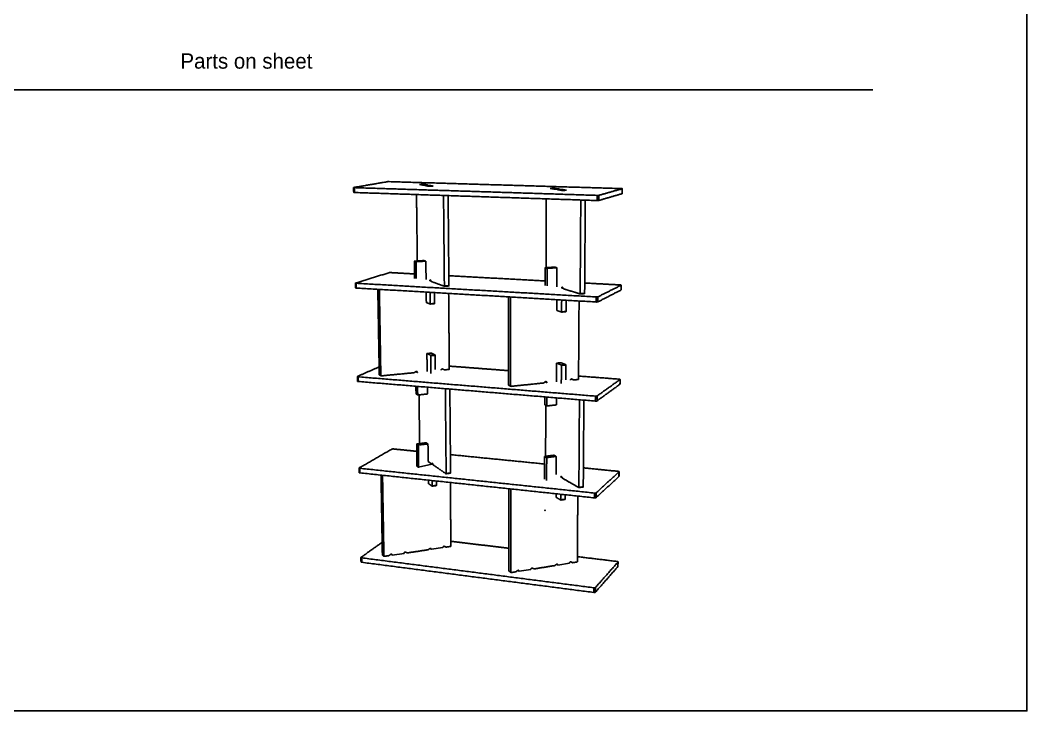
# Model space of a CAD drawing. Header units: millimetres. Extents: x -4641 to 5704, y -3753 to 2864.
# Drawn here: x 887 to 5704, y -3753 to -448 of the extents above; entities that cross this region are included whole.
import ezdxf

# ---------------------------------------------------------------- set-up
doc = ezdxf.new("R2010")
doc.units = ezdxf.units.MM
doc.header["$MEASUREMENT"] = 0
doc.layers.add('Layer 02', color=1, linetype='Continuous', true_color=0xff0000)

msp = doc.modelspace()

# ---------------------------------------------------------------- linework, layer by layer
at = {"layer": 'Layer 02'}
msp.add_lwpolyline([(-4640.6, -3752.6), (5704.2, -3752.6), (5704.2, 2863.8), (-4640.6, 2863.8)], close=True, dxfattribs=at)
for points in [[(2786, -2581.4), (2793.9, -2587), (2857.5, -2572), (2839.7, -2559.9)], [(2854.8, -2979.8), (2910.2, -2971.5)], [(2667.6, -3007.8), (2724.3, -2999.3)], [(3274.9, -3085), (3331.2, -3075.9)], [(3460.7, -3055.1), (3515.6, -3046.3)]]:
    msp.add_lwpolyline(points, dxfattribs=at)
for points in [[(-3623.4, -782.4), (671.7, -782.4), (4966.8, -782.4)], [(2483.2, -1272.5), (2483, -1260.9), (2482.8, -1249.3)], [(2645.1, -1221.2), (2564.3, -1235.2), (2483.4, -1249.1)], [(2486.3, -1249.8), (3067, -1268.2), (3647.7, -1286.7)], [(2486.8, -1273), (2486.6, -1261.4), (2486.3, -1249.8)], [(3763.6, -1254.2), (3208.5, -1237.6), (2653.3, -1221)], [(2798.3, -1234.2), (2808.8, -1233.8), (2819.4, -1233.5)], [(2798.3, -1234.2), (2807.3, -1236.1), (2816.3, -1237.9)], [(2837.6, -1237.2), (2826.9, -1237.6), (2816.3, -1237.9)], [(2819.4, -1233.5), (2828.5, -1235.3), (2837.6, -1237.2)], [(2824.4, -1239.6), (2835.1, -1239.2), (2845.8, -1238.9)], [(2824.4, -1239.6), (2833.6, -1241.5), (2842.8, -1243.4)], [(2864.3, -1242.6), (2853.5, -1243), (2842.8, -1243.4)], [(2845.8, -1238.9), (2855, -1240.7), (2864.3, -1242.6)], [(2486.8, -1273), (3067.1, -1292.2), (3647.5, -1311.4)], [(2787.8, -1600.5), (2785.8, -1441.6), (2783.8, -1282.8)], [(2913.2, -1287.1), (2915.2, -1503.8), (2917.2, -1720.4)], [(2935.1, -1287.8), (2937, -1503.4), (2938.9, -1718.9)], [(3424.1, -1253.3), (3434.6, -1252.9), (3445.1, -1252.5)], [(3424.1, -1253.3), (3435.6, -1255.3), (3447, -1257.3)], [(3445.1, -1252.5), (3456.6, -1254.4), (3468.1, -1256.4)], [(3468.1, -1256.4), (3457.6, -1256.8), (3447, -1257.3)], [(3457.4, -1259.1), (3468, -1258.7), (3478.6, -1258.2)], [(3457.4, -1259.1), (3469.1, -1261.1), (3480.7, -1263.1)], [(3478.6, -1258.2), (3490.3, -1260.3), (3502, -1262.3)], [(3502, -1262.3), (3491.4, -1262.7), (3480.7, -1263.1)], [(3647.5, -1311.4), (3647.6, -1299.1), (3647.7, -1286.7)], [(3656.1, -1311.1), (3712, -1294.7), (3767.8, -1278.4)], [(3656.1, -1311.1), (3656.2, -1298.7), (3656.3, -1286.4)], [(3656.3, -1286.4), (3712.2, -1270.7), (3768.1, -1254.9)], [(3767.8, -1278.4), (3767.9, -1266.7), (3768.1, -1254.9)], [(3768.3, -1254.8), (3768.2, -1266.5), (3768.1, -1278.2)], [(3403.9, -1632.5), (3404.3, -1467.9), (3404.8, -1303.4)], [(3569.8, -1308.9), (3568.3, -1532.9), (3566.9, -1757)], [(3591.5, -1309.6), (3589.9, -1532.5), (3588.3, -1755.4)], [(2773.4, -1602.6), (2773.9, -1643.3), (2774.4, -1684.1)], [(2781.4, -1605.3), (2777.4, -1603.9), (2773.4, -1602.6)], [(2819.3, -1598.6), (2796.9, -1599.9), (2774.6, -1601.2)], [(2782.6, -1604), (2778.6, -1602.6), (2774.6, -1601.2)], [(2781.4, -1605.3), (2781.9, -1644.9), (2782.4, -1684.6)], [(2827.4, -1601.3), (2805, -1602.7), (2782.6, -1604)], [(2827.4, -1601.3), (2823.4, -1599.9), (2819.3, -1598.6)], [(2819.7, -1598.6), (2823.8, -1600), (2827.8, -1601.3)], [(2829.6, -1689.3), (2829.1, -1645.9), (2828.6, -1602.5)], [(3398.9, -1634.1), (3398.8, -1676.2), (3398.7, -1718.3)], [(3409.1, -1637), (3404, -1635.6), (3398.9, -1634.1)], [(3444.5, -1629.9), (3422.3, -1631.3), (3400.1, -1632.7)], [(3410.3, -1635.7), (3405.2, -1634.2), (3400.1, -1632.7)], [(3409.1, -1637), (3409, -1678), (3408.9, -1718.9)], [(3454.8, -1632.8), (3432.5, -1634.2), (3410.3, -1635.7)], [(3454.8, -1632.8), (3449.6, -1631.3), (3444.5, -1629.9)], [(3444.8, -1629.9), (3450, -1631.4), (3455.1, -1632.8)], [(3455.6, -1723.7), (3455.8, -1678.9), (3456, -1634)], [(2652, -1656.8), (2572.3, -1681.4), (2492.5, -1706)], [(2774.2, -1662.4), (2717.2, -1659.3), (2660.2, -1656.2)], [(3398.8, -1695.9), (3168.6, -1683.5), (2938.5, -1671.2)], [(2492.3, -1729.2), (2492, -1717.8), (2491.8, -1706.5)], [(2495.4, -1707.2), (3069.5, -1739.9), (3643.6, -1772.6)], [(2495.8, -1730), (2495.6, -1718.6), (2495.4, -1707.2)], [(2495.8, -1730), (3069.6, -1763.3), (3643.4, -1796.7)], [(2847.8, -1696), (2850.2, -1695.9), (2852.7, -1695.7)], [(2853.9, -1698.1), (2852.4, -1695.2), (2850.9, -1692.3)], [(2916.8, -1721.5), (2885.5, -1709.9), (2854.1, -1698.4)], [(2938.5, -1720), (2927.7, -1720.8), (2916.9, -1721.5)], [(2917.2, -1720.4), (2928.1, -1719.6), (2938.9, -1718.9)], [(3478.7, -1730.9), (3481.7, -1730.7), (3484.8, -1730.5)], [(3486.4, -1733.1), (3484.5, -1730.1), (3482.6, -1727.1)], [(3566.2, -1758.1), (3526.5, -1745.7), (3486.7, -1733.4)], [(3758.5, -1715.2), (3673.6, -1710.6), (3588.7, -1706)], [(3652.1, -1771.9), (3707.5, -1744.2), (3762.8, -1716.4)], [(3762.6, -1739.3), (3762.7, -1727.9), (3762.8, -1716.4)], [(3763.1, -1716.1), (3763, -1727.6), (3762.8, -1739)], [(2598.6, -1735.9), (2602.2, -1940.3), (2605.7, -2144.6)], [(2606.2, -1736.4), (2609.7, -1942.7), (2613.2, -2149)], [(2830.9, -1798.1), (2830.6, -1773.7), (2830.3, -1749.4)], [(2848.4, -1750.5), (2848.7, -1778), (2849, -1805.5)], [(2869.7, -1751.7), (2869.9, -1777.8), (2870.2, -1803.9)], [(2940.8, -2118.1), (2939.2, -1936.9), (2937.6, -1755.7)], [(3223.6, -1772.3), (3224, -1983.3), (3224.4, -2194.4)], [(3233.3, -1772.9), (3233.7, -1985.9), (3234, -2199)], [(3587.8, -1756.5), (3577.1, -1757.3), (3566.4, -1758.1)], [(3566.9, -1757), (3577.6, -1756.2), (3588.3, -1755.4)], [(3643.4, -1796.7), (3643.5, -1784.6), (3643.6, -1772.6)], [(3651.9, -1796.1), (3707.2, -1767.7), (3762.6, -1739.3)], [(3651.9, -1796.1), (3652, -1784), (3652.1, -1771.9)], [(2848.6, -1806.5), (2840, -1803), (2831.4, -1799.5)], [(2869.8, -1805), (2859.3, -1805.8), (2848.7, -1806.5)], [(2849, -1805.5), (2859.6, -1804.7), (2870.2, -1803.9)], [(3455.2, -1836), (3455.3, -1810.9), (3455.4, -1785.8)], [(3478.4, -1787.1), (3478.3, -1815.5), (3478.2, -1843.9)], [(3499.5, -1788.3), (3499.3, -1815.3), (3499.2, -1842.3)], [(3559.1, -2166), (3560.4, -1979), (3561.6, -1792)], [(3477.6, -1845), (3466.7, -1841.2), (3455.8, -1837.5)], [(3498.7, -1843.4), (3488.2, -1844.2), (3477.7, -1845)], [(3478.2, -1843.9), (3488.7, -1843.1), (3499.2, -1842.3)], [(2834.7, -2129.3), (2834.2, -2086.8), (2833.7, -2044.3)], [(2834.1, -2043.3), (2844.5, -2042.4), (2855, -2041.4)], [(2834.2, -2043.3), (2844.6, -2042.4), (2855.1, -2041.5)], [(2834.2, -2043.3), (2842.7, -2047.6), (2851.3, -2051.8)], [(2851.3, -2051.8), (2861.8, -2050.9), (2872.4, -2050)], [(2851.8, -2053.3), (2862.3, -2052.4), (2872.8, -2051.4)], [(2851.8, -2053.3), (2852.3, -2096), (2852.7, -2138.7)], [(2855.1, -2041.5), (2863.7, -2045.7), (2872.4, -2050)], [(2872.8, -2051.4), (2873.2, -2085.6), (2873.5, -2119.7)], [(2605, -2107), (2553.2, -2130), (2501.4, -2152.9)], [(2909.5, -2117.5), (2913.3, -2119.4), (2917.1, -2121.4)], [(2917.6, -2121.5), (2928.7, -2120.4), (2939.7, -2119.4)], [(3224.3, -2125.2), (3082.5, -2114.3), (2940.7, -2103.5)], [(3453.9, -2178), (3454.1, -2134.1), (3454.2, -2090.3)], [(3454.7, -2089.2), (3465.1, -2088.2), (3475.4, -2087.2)], [(3454.8, -2089.2), (3465.2, -2088.2), (3475.5, -2087.3)], [(3454.8, -2089.2), (3465.6, -2093.8), (3476.5, -2098.3)], [(3475.5, -2087.3), (3486.5, -2091.8), (3497.4, -2096.3)], [(3476.5, -2098.3), (3486.9, -2097.3), (3497.4, -2096.3)], [(3477.1, -2099.8), (3476.9, -2143.1), (3476.7, -2186.4)], [(3477.1, -2099.8), (3487.5, -2098.8), (3497.9, -2097.8)], [(3497.9, -2097.8), (3497.8, -2133.1), (3497.6, -2168.3)], [(2501.1, -2175.8), (2500.9, -2164.7), (2500.7, -2153.6)], [(2504.2, -2154.6), (3071.9, -2200.9), (3639.6, -2247.1)], [(2504.6, -2176.9), (2504.4, -2165.8), (2504.2, -2154.6)], [(2613.2, -2149), (2609.4, -2146.8), (2605.7, -2144.6)], [(2613.7, -2149.9), (2610, -2147.7), (2606.2, -2145.6)], [(2614.4, -2150.1), (2693.2, -2142.6), (2772, -2135.2)], [(2772.6, -2135), (2776.4, -2132.3), (2780.2, -2129.7)], [(2788.1, -2133.7), (2784.2, -2131.6), (2780.4, -2129.5)], [(3535.6, -2169.5), (3530.5, -2167.3), (3525.4, -2165.1)], [(3535.6, -2169.5), (3530.5, -2167.3), (3525.4, -2165.1)], [(3528.1, -2165.6), (3527.8, -2165.4), (3527.5, -2165.3)], [(3528.1, -2165.6), (3531.9, -2167.5), (3535.6, -2169.5)], [(3536.1, -2169.6), (3547.1, -2168.5), (3558, -2167.4)], [(3753.4, -2165.9), (3656.3, -2158.4), (3559.2, -2151)], [(3648, -2246.2), (3702.9, -2206.9), (3757.7, -2167.6)], [(3757.4, -2190), (3757.6, -2178.8), (3757.7, -2167.6)], [(3758, -2167.2), (3757.8, -2178.5), (3757.7, -2189.7)], [(2504.6, -2176.9), (3072, -2223.8), (3639.4, -2270.7)], [(2781.1, -2199.7), (2781.3, -2217.8), (2781.6, -2235.8)], [(2789, -2200.4), (2789.2, -2220.4), (2789.5, -2240.4)], [(2835.9, -2235.7), (2835.8, -2220), (2835.6, -2204.2)], [(2921.9, -2211.4), (2923.8, -2414.3), (2925.7, -2617.3)], [(2943.3, -2213.1), (2945.1, -2413.9), (2946.8, -2614.6)], [(3234, -2199), (3229.2, -2196.7), (3224.4, -2194.4)], [(3234.6, -2200.1), (3229.8, -2197.7), (3225, -2195.4)], [(3235.2, -2200.2), (3313.4, -2192.2), (3391.7, -2184.3)], [(3392.2, -2184.1), (3396, -2181.3), (3399.8, -2178.6)], [(3407.6, -2182.7), (3403.5, -2180.8), (3399.3, -2178.9)], [(3647.8, -2269.8), (3702.6, -2229.9), (3757.4, -2190)], [(2789.5, -2240.4), (2785.5, -2238.1), (2781.6, -2235.8)], [(2790, -2241.3), (2786, -2239.1), (2782.1, -2236.8)], [(2790.6, -2241.5), (2812.7, -2239.3), (2834.8, -2237)], [(2798.7, -2474), (2797.3, -2357.5), (2795.8, -2241)], [(3397.4, -2250.7), (3397.4, -2269.3), (3397.3, -2287.9)], [(3407.5, -2251.5), (3407.4, -2272.1), (3407.4, -2292.8)], [(3453.5, -2287.8), (3453.5, -2271.5), (3453.6, -2255.3)], [(3639.4, -2270.7), (3639.5, -2258.9), (3639.6, -2247.1)], [(3647.8, -2269.8), (3647.9, -2258), (3648, -2246.2)], [(3407.4, -2292.8), (3402.3, -2290.4), (3397.3, -2287.9)], [(3407.9, -2293.8), (3402.9, -2291.4), (3397.9, -2289)], [(3401.6, -2534.8), (3401.9, -2412.9), (3402.2, -2291.1)], [(3408.5, -2293.9), (3430.4, -2291.5), (3452.3, -2289.1)], [(3563.5, -2264.4), (3562.1, -2474), (3560.8, -2683.6)], [(3584.7, -2266.1), (3583.2, -2473.4), (3581.8, -2680.7)], [(2665.5, -2500.7), (2587.7, -2545.4), (2510, -2590.1)], [(2785.1, -2510.9), (2729.3, -2505.4), (2673.4, -2499.8)], [(2792.5, -2482.1), (2788.6, -2479.5), (2784.7, -2476.9)], [(2786, -2581.4), (2785.3, -2529.2), (2784.7, -2476.9)], [(2785.8, -2475.5), (2807.7, -2473), (2829.6, -2470.4)], [(2793.7, -2480.8), (2789.7, -2478.1), (2785.8, -2475.5)], [(2793.9, -2587), (2793.2, -2534.5), (2792.5, -2482.1)], [(2793.7, -2480.8), (2815.6, -2478.2), (2837.6, -2475.6)], [(2837.6, -2475.6), (2833.6, -2473), (2829.6, -2470.4)], [(2830.3, -2470.6), (2834.2, -2473.2), (2838.2, -2475.8)], [(2838.7, -2476.7), (2839.2, -2518.3), (2839.7, -2559.9)], [(3396.6, -2571.7), (3171.4, -2549.3), (2946.1, -2526.9)], [(3396.5, -2644.5), (3396.6, -2590.5), (3396.7, -2536.6)], [(3406.7, -2542.2), (3401.7, -2539.4), (3396.7, -2536.6)], [(3397.9, -2535.2), (3419.6, -2532.5), (3441.3, -2529.8)], [(3407.8, -2540.8), (3402.9, -2538), (3397.9, -2535.2)], [(3406.4, -2650.4), (3406.5, -2596.3), (3406.7, -2542.2)], [(3407.8, -2540.8), (3429.6, -2538.1), (3451.4, -2535.3)], [(3451.4, -2535.3), (3446.3, -2532.6), (3441.3, -2529.8)], [(3441.9, -2529.9), (3446.9, -2532.7), (3451.9, -2535.4)], [(3452.5, -2536.4), (3452.3, -2579.3), (3452.2, -2622.2)], [(2509.8, -2612.7), (2509.6, -2601.8), (2509.4, -2590.9)], [(2512.9, -2592.3), (3074.3, -2651.5), (3635.7, -2710.7)], [(2513.3, -2614.1), (2513.1, -2603.2), (2512.9, -2592.3)], [(2857.5, -2572), (2859.5, -2571.8), (2861.5, -2571.6)], [(2863.5, -2576), (2862, -2572.7), (2860.5, -2569.4)], [(2925.2, -2618.2), (2894.5, -2597.2), (2863.8, -2576.3)], [(3748.4, -2606.7), (3665.4, -2598.4), (3582.4, -2590.2)], [(2513.3, -2614.1), (3074.4, -2673.9), (3635.5, -2733.7)], [(2620.5, -3005.8), (2617.3, -2815.3), (2614, -2624.8)], [(2627.9, -3012.5), (2624.6, -2819.1), (2621.3, -2625.6)], [(2840.9, -2664), (2840.8, -2656.5), (2840.7, -2649)], [(2946.5, -2615.5), (2935.9, -2616.9), (2925.4, -2618.2)], [(2925.7, -2617.3), (2936.3, -2615.9), (2946.8, -2614.6)], [(3474.7, -2635.2), (3477.2, -2634.9), (3479.6, -2634.6)], [(3482.3, -2639.4), (3480.4, -2636), (3478.6, -2632.6)], [(3560.2, -2684.5), (3521.4, -2662.1), (3482.5, -2639.7)], [(3643.8, -2732.5), (3698.1, -2681.7), (3752.4, -2630.9)], [(3644, -2709.5), (3698.3, -2659.2), (3752.7, -2608.9)], [(3752.4, -2630.9), (3752.6, -2619.9), (3752.7, -2608.9)], [(3752.9, -2608.5), (3752.8, -2619.5), (3752.7, -2630.4)], [(2858.3, -2677.7), (2849.8, -2671.6), (2841.3, -2665.5)], [(2858.4, -2650.9), (2858.6, -2663.8), (2858.7, -2676.8)], [(2879.1, -2675), (2868.8, -2676.4), (2858.4, -2677.7)], [(2858.7, -2676.8), (2869.1, -2675.5), (2879.4, -2674.1)], [(2879.2, -2653.1), (2879.3, -2663.6), (2879.4, -2674.1)], [(2945.7, -2660.2), (2947, -2812.4), (2948.4, -2964.6)], [(3226.1, -3082.9), (3225.7, -2886.4), (3225.3, -2690)], [(3235.5, -3090.1), (3235.2, -2890.5), (3234.9, -2691)], [(3581.3, -2681.7), (3570.9, -2683.1), (3560.4, -2684.5)], [(3560.8, -2683.6), (3571.3, -2682.1), (3581.8, -2680.7)], [(3451.8, -2729.6), (3451.8, -2721.9), (3451.8, -2714.1)], [(3473.7, -2744.2), (3463, -2737.7), (3452.3, -2731.2)], [(3494.4, -2741.3), (3484.1, -2742.8), (3473.9, -2744.2)], [(3474.4, -2716.5), (3474.3, -2729.9), (3474.2, -2743.3)], [(3474.2, -2743.3), (3484.5, -2741.8), (3494.8, -2740.4)], [(3494.9, -2718.7), (3494.8, -2729.6), (3494.8, -2740.4)], [(3555.5, -2725.2), (3554.5, -2882.1), (3553.5, -3039)], [(3635.5, -2733.7), (3635.6, -2722.2), (3635.7, -2710.7)], [(3643.8, -2732.5), (3643.9, -2721), (3644, -2709.5)], [(2619.5, -2946.7), (2569, -2982.3), (2518.5, -3017.9)], [(2839.1, -2982.1), (2789.7, -2989.5), (2740.2, -2996.9)], [(2847.1, -2976.4), (2843.4, -2979.2), (2839.7, -2981.9)], [(2854.8, -2979.8), (2852.1, -2977.6), (2849.4, -2975.4)], [(2925.1, -2969.1), (2921.4, -2967.5), (2917.7, -2965.9)], [(2947.3, -2966), (2936.5, -2967.6), (2925.7, -2969.2)], [(3225.9, -2975), (3087, -2958.1), (2948.2, -2941.3)], [(2518.3, -3040.2), (2518.1, -3029.5), (2517.9, -3018.9)], [(2521.3, -3020.6), (3076.6, -3092.1), (3631.9, -3163.7)], [(2521.7, -3041.9), (2521.5, -3031.3), (2521.3, -3020.6)], [(2627.9, -3012.5), (2624.2, -3009.2), (2620.5, -3005.8)], [(2628.2, -3013.3), (2624.5, -3009.9), (2620.9, -3006.5)], [(2651.5, -3010.2), (2640.3, -3011.9), (2629.1, -3013.5)], [(2659.6, -3004.4), (2655.9, -3007.2), (2652.1, -3009.9)], [(2667.6, -3007.8), (2665, -3005.5), (2662.5, -3003.2)], [(2739.6, -2996.9), (2735.8, -2995.2), (2732, -2993.6)], [(3743.6, -3038), (3648.6, -3026.4), (3553.7, -3014.9)], [(2521.7, -3041.9), (3076.7, -3114), (3631.7, -3186.2)], [(3267.1, -3081.5), (3263.3, -3084.4), (3259.5, -3087.3)], [(3274.9, -3085), (3271.9, -3082.7), (3268.9, -3080.5)], [(3346.4, -3073.3), (3342.7, -3071.6), (3338.9, -3070)], [(3445.1, -3057.6), (3396, -3065.5), (3347, -3073.4)], [(3453.1, -3051.7), (3449.4, -3054.5), (3445.7, -3057.4)], [(3460.7, -3055.1), (3457.6, -3053), (3454.6, -3050.8)], [(3530.4, -3043.7), (3526.8, -3042.1), (3523.2, -3040.4)], [(3552.4, -3040.4), (3541.7, -3042.1), (3531, -3043.8)], [(3639.9, -3184.8), (3693.7, -3123.5), (3747.5, -3062.2)], [(3640.1, -3162.3), (3693.9, -3101.5), (3747.8, -3040.7)], [(3747.5, -3062.2), (3747.7, -3051.4), (3747.8, -3040.7)], [(3748, -3040.2), (3747.9, -3050.9), (3747.8, -3061.6)], [(3235.5, -3090.1), (3230.8, -3086.5), (3226.1, -3082.9)], [(3235.8, -3090.9), (3231.2, -3087.3), (3226.5, -3083.7)], [(3258.9, -3087.5), (3247.8, -3089.3), (3236.7, -3091.1)], [(3631.7, -3186.2), (3631.8, -3174.9), (3631.9, -3163.7)], [(3639.9, -3184.8), (3640, -3173.5), (3640.1, -3162.3)]]:
    msp.add_open_spline(points, degree=2, dxfattribs=at)
for points, weights in [([(2483.4, -1249.1), (2480.5, -1249.6), (2486.3, -1249.8)], [5320.05847046, 3758.57571715, 5313.73451892]), ([(2653.3, -1221), (2647.8, -1220.8), (2645.1, -1221.2)], [5591.51748222, 3954.9979342, 5588.58200165]), ([(2483.2, -1272.5), (2483.2, -1272.9), (2486.8, -1273)], [4656.93912937, 4239.35126068, 5316.73635636]), ([(3647.7, -1286.7), (3654.3, -1286.9), (3656.3, -1286.4)], [4995.21824777, 3530.95469111, 4998.15372835]), ([(3768.1, -1254.9), (3769.9, -1254.4), (3763.6, -1254.2)], [5266.67725954, 3727.37690816, 5273.00121108]), ([(3767.8, -1278.4), (3768.1, -1278.3), (3768.1, -1278.2)], [5269.67909698, 4980.89542775, 4800.6279609]), ([(3647.5, -1311.4), (3654.1, -1311.6), (3656.1, -1311.1)], [4998.22008522, 3533.07731072, 5001.15556579]), ([(2774.6, -1601.2), (2773.4, -1601.3), (2773.4, -1602.6)], [5455.92650903, 3857.62908413, 5455.67813813]), ([(2782.6, -1604), (2781.4, -1604.1), (2781.4, -1605.3)], [5439.82835656, 3846.24597136, 5439.57998567]), ([(2819.7, -1598.6), (2819.5, -1598.6), (2819.3, -1598.6)], [1, 0.981456533752, 1]), ([(2828.6, -1602.5), (2828.6, -1601.2), (2827.4, -1601.3)], [5456.1855714, 3857.98854409, 5455.60366301]), ([(3400.1, -1632.7), (3398.9, -1632.8), (3398.9, -1634.1)], [5277.50182296, 3731.46377868, 5277.25345206]), ([(3410.3, -1635.7), (3409.1, -1635.8), (3409.1, -1637)], [5261.4036705, 3720.08066591, 5261.1552996]), ([(3444.8, -1629.9), (3444.7, -1629.9), (3444.5, -1629.9)], [1, 0.985423787159, 1]), ([(3456, -1634), (3456, -1632.7), (3454.8, -1632.8)], [5277.76088534, 3731.82321737, 5277.17897695]), ([(2660.2, -1656.2), (2654.7, -1655.9), (2652, -1656.8)], [5651.22069354, 3997.21447979, 5648.28521297]), ([(2492.5, -1706), (2489.6, -1706.9), (2495.4, -1707.2)], [5379.76168178, 3800.79226274, 5373.43773024]), ([(2492.3, -1729.2), (2492.3, -1729.8), (2495.8, -1730)], [4709.20480589, 4286.93230384, 5376.43956768]), ([(2854.1, -1698.4), (2854, -1698.3), (2853.9, -1698.1)], [5419.72121815, 5235.7893701, 5420.14554339]), ([(2917.2, -1720.4), (2917.3, -1721.7), (2916.8, -1721.5)], [5299.51489471, 3747.44084237, 5300.57600526]), ([(2938.9, -1718.9), (2938.9, -1720), (2938.5, -1720)], [5306.98740829, 3926.02678145, 4999.86769301]), ([(3486.7, -1733.4), (3486.6, -1733.3), (3486.4, -1733.1)], [5241.29653209, 5063.42758383, 5241.72085732]), ([(3762.8, -1716.4), (3764.6, -1715.5), (3758.5, -1715.2)], [5326.38047086, 3769.59345374, 5332.7044224]), ([(3566.9, -1757), (3566.8, -1758.3), (3566.2, -1758.1)], [5121.09020865, 3621.27553692, 5122.1513192]), ([(3588.3, -1755.4), (3588.3, -1756.5), (3587.8, -1756.5)], [5128.56272223, 3807.19155137, 4811.56560081]), ([(3643.6, -1772.6), (3650.1, -1773), (3652.1, -1771.9)], [5054.9214591, 3573.17123669, 5057.85693967]), ([(3762.6, -1739.3), (3762.8, -1739.2), (3762.8, -1739)], [5329.3823083, 5033.37043997, 4850.09247328]), ([(2831.4, -1799.5), (2830.9, -1799.3), (2830.9, -1798.1)], [5481.72453803, 3876.79764213, 5482.45211109]), ([(2849, -1805.5), (2849.1, -1806.7), (2848.6, -1806.5)], [5446.67843895, 3851.50118243, 5447.7395495]), ([(2870.2, -1803.9), (2870.2, -1804.9), (2869.8, -1805)], [5454.15095253, 4048.13501212, 5118.11712229]), ([(3643.4, -1796.7), (3649.9, -1797.1), (3651.9, -1796.1)], [5057.92329654, 3575.2938563, 5060.85877711]), ([(3455.8, -1837.5), (3455.2, -1837.3), (3455.2, -1836)], [5303.29985196, 3750.63231541, 5304.02742502]), ([(3478.2, -1843.9), (3478.2, -1845.2), (3477.6, -1845)], [5268.25375288, 3725.33587699, 5269.31486343]), ([(3499.2, -1842.3), (3499.2, -1843.3), (3498.7, -1843.4)], [5275.72626646, 3929.70026332, 4929.67189793]), ([(2833.7, -2044.3), (2833.7, -2043.1), (2834.2, -2043.3)], [5515.88878273, 3900.20509679, 5514.82767218]), ([(2851.3, -2051.8), (2851.8, -2052.1), (2851.8, -2053.3)], [5480.84268364, 3874.90863307, 5480.11511059]), ([(2855, -2041.4), (2855.1, -2041.4), (2855.1, -2041.5)], [1, 0.962153349699, 1]), ([(2872.4, -2050), (2872.8, -2050.2), (2872.8, -2051.4)], [5488.31519722, 3880.19249809, 5487.58762417]), ([(2939.7, -2119.4), (2940.8, -2119.3), (2940.8, -2118.1)], [5565.2988414, 3935.55409814, 5565.5472123]), ([(3454.2, -2090.3), (3454.2, -2089), (3454.8, -2089.2)], [5337.46409666, 3774.03977007, 5336.40298611]), ([(3475.4, -2087.2), (3475.5, -2087.2), (3475.5, -2087.3)], [1, 0.968872803549, 1]), ([(3476.5, -2098.3), (3477.1, -2098.6), (3477.1, -2099.8)], [5302.41799758, 3748.74332762, 5301.69042452]), ([(3497.4, -2096.3), (3497.9, -2096.6), (3497.9, -2097.8)], [5309.89051116, 3754.02719265, 5309.1629381]), ([(2501.4, -2152.9), (2498.5, -2154.2), (2504.2, -2154.6)], [5439.46489311, 3843.00880833, 5433.14094157]), ([(2605.7, -2144.6), (2605.7, -2145.3), (2606.2, -2145.6)], [5465.4062646, 4470.37125838, 4712.66720511]), ([(2613.2, -2149), (2613.2, -2150.2), (2614.4, -2150.1)], [5449.30811213, 3853.36064218, 5449.89002052]), ([(2772, -2135.2), (2772.3, -2135.2), (2772.6, -2135)], [1, 0.966819023874, 1]), ([(2917.1, -2121.4), (2917.3, -2121.5), (2917.6, -2121.5)], [1, 0.960118662693, 1]), ([(3558, -2167.4), (3559.1, -2167.3), (3559.1, -2166)], [5386.87415534, 3809.38879269, 5387.12252623]), ([(3757.7, -2167.6), (3759.5, -2166.3), (3753.4, -2165.9)], [5386.08368218, 3811.80999933, 5392.40763372]), ([(2501.1, -2175.8), (2501.2, -2176.6), (2504.6, -2176.9)], [4761.46207154, 4334.52419639, 5436.14277901]), ([(3224.4, -2194.4), (3224.4, -2195.1), (3225, -2195.4)], [5286.98157853, 4243.73737698, 4606.53912396]), ([(3234, -2199), (3234.1, -2200.3), (3235.2, -2200.2)], [5270.88342607, 3727.19533673, 5271.46533446]), ([(3391.7, -2184.3), (3392, -2184.3), (3392.2, -2184.1)], [1, 0.965602919915, 1]), ([(3535.6, -2169.5), (3535.8, -2169.7), (3536.1, -2169.6)], [1, 0.956420670823, 1]), ([(3757.4, -2190), (3757.7, -2189.9), (3757.7, -2189.7)], [5389.08551963, 5089.74694866, 4904.40804216]), ([(2781.6, -2235.8), (2781.6, -2236.5), (2782.1, -2236.8)], [5541.64788914, 4529.39758614, 4780.04153016]), ([(2789.5, -2240.4), (2789.5, -2241.6), (2790.6, -2241.5)], [5525.54973667, 3907.2716119, 5526.13164506]), ([(2834.8, -2237), (2836, -2236.9), (2835.9, -2235.7)], [5541.90695151, 3919.01419483, 5542.15532241]), ([(3639.6, -2247.1), (3646, -2247.6), (3648, -2246.2)], [5114.62467042, 3615.38778228, 5117.56015099]), ([(3397.3, -2287.9), (3397.3, -2288.7), (3397.9, -2289)], [5363.22320307, 4307.55634922, 4671.14837832]), ([(3407.4, -2292.8), (3407.4, -2294.1), (3408.5, -2293.9)], [5347.12505061, 3781.10630645, 5347.706959]), ([(3452.3, -2289.1), (3453.5, -2289), (3453.5, -2287.8)], [5363.48226545, 3792.84886812, 5363.73063635]), ([(3639.4, -2270.7), (3645.8, -2271.2), (3647.8, -2269.8)], [5117.62650786, 3617.51040189, 5120.56198843]), ([(2673.4, -2499.8), (2668, -2499.3), (2665.5, -2500.7)], [5770.62711619, 4081.64757096, 5767.69163562]), ([(2784.7, -2476.9), (2784.7, -2475.7), (2785.8, -2475.5)], [5575.08462544, 3942.06222102, 5575.33299633]), ([(2792.5, -2482.1), (2792.5, -2480.9), (2793.7, -2480.8)], [5558.98647297, 3930.67910825, 5559.23484387]), ([(2829.6, -2470.4), (2830, -2470.4), (2830.3, -2470.6)], [1, 0.940086424215, 1]), ([(2837.6, -2475.6), (2838.7, -2475.5), (2838.7, -2476.7)], [5575.01015032, 3942.42103053, 5575.59205871]), ([(3396.7, -2536.6), (3396.7, -2535.4), (3397.9, -2535.2)], [5396.65993937, 3815.89691558, 5396.90831027]), ([(3406.7, -2542.2), (3406.7, -2540.9), (3407.8, -2540.8)], [5380.56178691, 3804.51380281, 5380.81015781]), ([(3441.3, -2529.8), (3441.6, -2529.7), (3441.9, -2529.9)], [1, 0.950658735088, 1]), ([(3451.4, -2535.3), (3452.5, -2535.2), (3452.5, -2536.4)], [5396.58546426, 3816.25572509, 5397.16737265]), ([(2510, -2590.1), (2507.2, -2591.7), (2512.9, -2592.3)], [5499.16810443, 3885.22535391, 5492.84415289]), ([(2863.8, -2576.3), (2863.6, -2576.2), (2863.5, -2576)], [5539.1276408, 5351.13834313, 5539.55196604]), ([(2509.8, -2612.7), (2509.8, -2613.7), (2513.3, -2614.1)], [4813.71769116, 4382.11821218, 5495.84599033]), ([(2925.7, -2617.3), (2925.7, -2618.5), (2925.2, -2618.2)], [5418.92131736, 3831.87393354, 5419.98242791]), ([(2946.8, -2614.6), (2946.9, -2615.5), (2946.5, -2615.5)], [5426.39383094, 4158.26395929, 4914.61655507]), ([(3482.5, -2639.7), (3482.4, -2639.6), (3482.3, -2639.4)], [5360.70295474, 5178.77655686, 5361.12727997]), ([(3752.7, -2608.9), (3754.5, -2607.3), (3748.4, -2606.7)], [5445.78689351, 3854.02654491, 5452.11084505]), ([(3752.4, -2630.9), (3752.7, -2630.6), (3752.7, -2630.4)], [5448.78873095, 5146.1256019, 4958.72626662]), ([(2841.3, -2665.5), (2840.9, -2665.2), (2840.9, -2664)], [5601.13096068, 3961.23074754, 5601.85853374]), ([(2858.7, -2676.8), (2858.7, -2678), (2858.3, -2677.7)], [5566.08486159, 3935.93427361, 5567.14597214]), ([(2879.4, -2674.1), (2879.4, -2675), (2879.1, -2675)], [5573.55737518, 4279.12107001, 5038.31420113]), ([(3560.8, -2683.6), (3560.8, -2684.8), (3560.2, -2684.5)], [5240.4966313, 3705.70862809, 5241.55774185]), ([(3581.8, -2680.7), (3581.8, -2681.6), (3581.3, -2681.7)], [5247.96914488, 4047.20613569, 4723.28297884]), ([(3452.3, -2731.2), (3451.8, -2730.8), (3451.8, -2729.6)], [5422.70627461, 3835.06542082, 5423.43384767]), ([(3474.2, -2743.3), (3474.2, -2744.5), (3473.7, -2744.2)], [5387.66017553, 3809.76896816, 5388.72128608]), ([(3494.8, -2740.4), (3494.8, -2741.3), (3494.4, -2741.3)], [5395.13268911, 4165.30424961, 4850.55097675]), ([(3635.5, -2733.7), (3641.8, -2734.4), (3643.8, -2732.5)], [5177.32971919, 3659.72694748, 5180.26519976]), ([(3635.7, -2710.7), (3642, -2711.3), (3644, -2709.5)], [5174.32788175, 3657.60432787, 5177.26336232]), ([(2839.7, -2981.9), (2839.4, -2982.1), (2839.1, -2982.1)], [1, 0.970047557953, 1]), ([(2925.7, -2969.2), (2925.4, -2969.2), (2925.1, -2969.1)], [1, 0.960225267214, 1]), ([(2948.4, -2964.6), (2948.4, -2965.8), (2947.3, -2966)], [5684.95369961, 4019.98723504, 5684.70532871]), ([(2518.5, -3017.9), (2515.8, -3019.9), (2521.3, -3020.6)], [5558.87131576, 3927.4418995, 5552.54736422]), ([(2620.9, -3006.5), (2620.5, -3006.3), (2620.5, -3005.8)], [4768.51782118, 4800.70190529, 5584.81275191]), ([(2629.1, -3013.5), (2627.9, -3013.7), (2627.9, -3012.5)], [5569.29650783, 3937.79377908, 5568.71459944]), ([(2652.1, -3009.9), (2651.8, -3010.1), (2651.5, -3010.2)], [1, 0.970484814101, 1]), ([(2740.2, -2996.9), (2739.9, -2997), (2739.6, -2996.9)], [1, 0.961271534971, 1]), ([(2518.3, -3040.2), (2518.3, -3041.5), (2521.7, -3041.9)], [4865.97277776, 4429.71291552, 5555.54920166]), ([(3347, -3073.4), (3346.7, -3073.4), (3346.4, -3073.3)], [1, 0.957784114794, 1]), ([(3445.7, -3057.4), (3445.4, -3057.6), (3445.1, -3057.6)], [1, 0.969283895656, 1]), ([(3531, -3043.8), (3530.7, -3043.9), (3530.4, -3043.7)], [1, 0.956601767615, 1]), ([(3553.5, -3039), (3553.5, -3040.2), (3552.4, -3040.4)], [5506.52901354, 3893.82192959, 5506.28064265]), ([(3747.8, -3040.7), (3749.5, -3038.7), (3743.6, -3038)], [5505.49010483, 3896.2430905, 5511.81405637]), ([(3747.5, -3062.2), (3747.8, -3061.9), (3747.8, -3061.6)], [5508.49194227, 5202.50495545, 5013.04535827]), ([(3226.5, -3083.7), (3226.1, -3083.4), (3226.1, -3082.9)], [4619.32003206, 4555.33090427, 5406.38806584]), ([(3236.7, -3091.1), (3235.5, -3091.3), (3235.5, -3090.1)], [5390.87182177, 3811.62847363, 5390.28991338]), ([(3259.5, -3087.3), (3259.3, -3087.5), (3258.9, -3087.5)], [1, 0.969734289348, 1]), ([(3631.9, -3163.7), (3638.1, -3164.5), (3640.1, -3162.3)], [5234.03109307, 3699.82087345, 5236.96657364]), ([(3631.7, -3186.2), (3637.9, -3187), (3639.9, -3184.8)], [5237.03293051, 3701.94349306, 5239.96841108])]:
    msp.add_rational_spline(points, weights, degree=2, dxfattribs=at)
for points, weights, knots in [([(2850.9, -1692.3), (2849.8, -1690.3), (2848.8, -1691.5), (2847.8, -1692.8), (2847.8, -1696)], [5425.35978069, 4700.54782658, 5429.38574905, 4704.4055705, 5432.04425038], [1985.851359, 1985.851359, 1985.851359, 1990.562117, 1990.562117, 1995.27288, 1995.27288, 1995.27288]), ([(3482.6, -1727.1), (3481.3, -1725), (3480, -1726.3), (3478.7, -1727.5), (3478.7, -1730.9)], [5246.93509463, 4546.01130587, 5250.96098781, 4549.86908706, 5253.61956432], [1985.851359, 1985.851359, 1985.851359, 1990.562117, 1990.562117, 1995.27288, 1995.27288, 1995.27288]), ([(2901.8, -2123), (2901.8, -2119.8), (2904.3, -2118), (2906.9, -2116.2), (2909.5, -2117.5)], [5551.59923317, 4807.95486285, 5551.88636167, 4809.19734621, 5553.75006459], [2438.577732, 2438.577732, 2438.577732, 2443.288494, 2443.288494, 2447.999253, 2447.999253, 2447.999253]), ([(2780.2, -2129.7), (2782.8, -2127.9), (2785.4, -2129.2), (2788.1, -2130.5), (2788.1, -2133.7)], [5507.46433949, 4770.72606954, 5509.33460956, 4772.71726695, 5510.91554811], [1985.851359, 1985.851359, 1985.851359, 1990.562117, 1990.562117, 1995.27288, 1995.27288, 1995.27288]), ([(3520.4, -2171.2), (3520.4, -2168), (3523, -2166.1), (3525.6, -2164.2), (3528.1, -2165.6)], [5373.1745471, 4653.41835359, 5373.46156534, 4654.66081031, 5375.32537853], [2438.577732, 2438.577732, 2438.577732, 2443.288494, 2443.288494, 2447.999253, 2447.999253, 2447.999253]), ([(3399.8, -2178.6), (3402.4, -2176.7), (3405.1, -2178), (3407.7, -2179.4), (3407.6, -2182.7)], [5329.03965342, 4616.18954883, 5330.90984832, 4618.18078352, 5332.49086205], [1985.851359, 1985.851359, 1985.851359, 1990.562117, 1990.562117, 1995.27288, 1995.27288, 1995.27288]), ([(2860.5, -2569.4), (2859.5, -2567.2), (2858.5, -2568.1), (2857.5, -2568.9), (2857.5, -2572)], [5544.76620334, 4803.96767007, 5548.79222201, 4807.82538904, 5551.45067303], [1985.851359, 1985.851359, 1985.851359, 1990.562117, 1990.562117, 1995.27288, 1995.27288, 1995.27288]), ([(3478.6, -2632.6), (3477.3, -2630.3), (3476, -2631.1), (3474.7, -2632), (3474.7, -2635.2)], [5366.34151728, 4649.43114936, 5370.36746077, 4653.2889056, 5373.02598697], [1985.851359, 1985.851359, 1985.851359, 1990.562117, 1990.562117, 1995.27288, 1995.27288, 1995.27288]), ([(2854.8, -2979.8), (2854.7, -2976.8), (2852.2, -2975.6), (2849.6, -2974.5), (2847.1, -2976.4)], [5650.66387795, 4893.75528109, 5649.08240585, 4891.76411298, 5647.21266933], [-1584.045654, -1584.045654, -1584.045654, -1579.334892, -1579.334892, -1574.624134, -1574.624134, -1574.624134]), ([(2917.7, -2965.9), (2915.2, -2964.7), (2912.7, -2966.6), (2910.1, -2968.5), (2910.2, -2971.5)], [5673.15655202, 4912.61651544, 5671.29121302, 4911.37359167, 5671.00572048], [-1709.608769, -1709.608769, -1709.608769, -1704.89801, -1704.89801, -1700.187247, -1700.187247, -1700.187247]), ([(2667.6, -3007.8), (2667.5, -3004.7), (2664.9, -3003.6), (2662.2, -3002.5), (2659.6, -3004.4)], [5582.99611607, 4835.1471564, 5581.41463765, 4833.15597415, 5579.54490744], [-1345.648937, -1345.648937, -1345.648937, -1340.938175, -1340.938175, -1336.227416, -1336.227416, -1336.227416]), ([(2732, -2993.6), (2729.4, -2992.4), (2726.8, -2994.3), (2724.3, -2996.3), (2724.3, -2999.3)], [5605.48879002, 4854.00837653, 5603.62344482, 4852.7655517, 5603.3379586], [-1471.212051, -1471.212051, -1471.212051, -1466.501292, -1466.501292, -1461.79053, -1461.79053, -1461.79053]), ([(3274.9, -3085), (3274.9, -3081.8), (3272.3, -3080.7), (3269.7, -3079.5), (3267.1, -3081.5)], [5404.57143, 4680.61068086, 5402.98989464, 4678.61946134, 5401.12022138], [-1345.648937, -1345.648937, -1345.648937, -1340.938175, -1340.938175, -1336.227416, -1336.227416, -1336.227416]), ([(3338.9, -3070), (3336.4, -3068.8), (3333.8, -3070.8), (3331.2, -3072.8), (3331.2, -3075.9)], [5427.06410396, 4699.47186372, 5425.1987018, 4698.22907616, 5424.91327253], [-1471.212051, -1471.212051, -1471.212051, -1466.501292, -1466.501292, -1461.79053, -1461.79053, -1461.79053]), ([(3460.7, -3055.1), (3460.7, -3052), (3458.1, -3050.8), (3455.6, -3049.7), (3453.1, -3051.7)], [5472.23919188, 4739.21880576, 5470.65766332, 4737.22760037, 5468.78798326], [-1584.045654, -1584.045654, -1584.045654, -1579.334892, -1579.334892, -1574.624134, -1574.624134, -1574.624134]), ([(3523.2, -3040.4), (3520.7, -3039.3), (3518.2, -3041.2), (3515.6, -3043.2), (3515.6, -3046.3)], [5494.73186596, 4758.08000283, 5492.86647049, 4756.837119, 5492.58103441], [-1709.608769, -1709.608769, -1709.608769, -1704.89801, -1704.89801, -1700.187247, -1700.187247, -1700.187247])]:
    msp.add_rational_spline(points, weights, degree=2, knots=knots, dxfattribs=at)
msp.add_point((3398.2, -2793.9), dxfattribs=at)

# ---------------------------------------------------------------- texts
at = {"layer": 'Layer 02', "insert": (1654.2, -681.6), "char_height": 73.221, "width": 695.346, "attachment_point": 7, "line_spacing_factor": 0.963855}
msp.add_mtext('\\fMyriadPro-Regular;Parts on sheet', dxfattribs=at)

doc.saveas('drawing.dxf')
